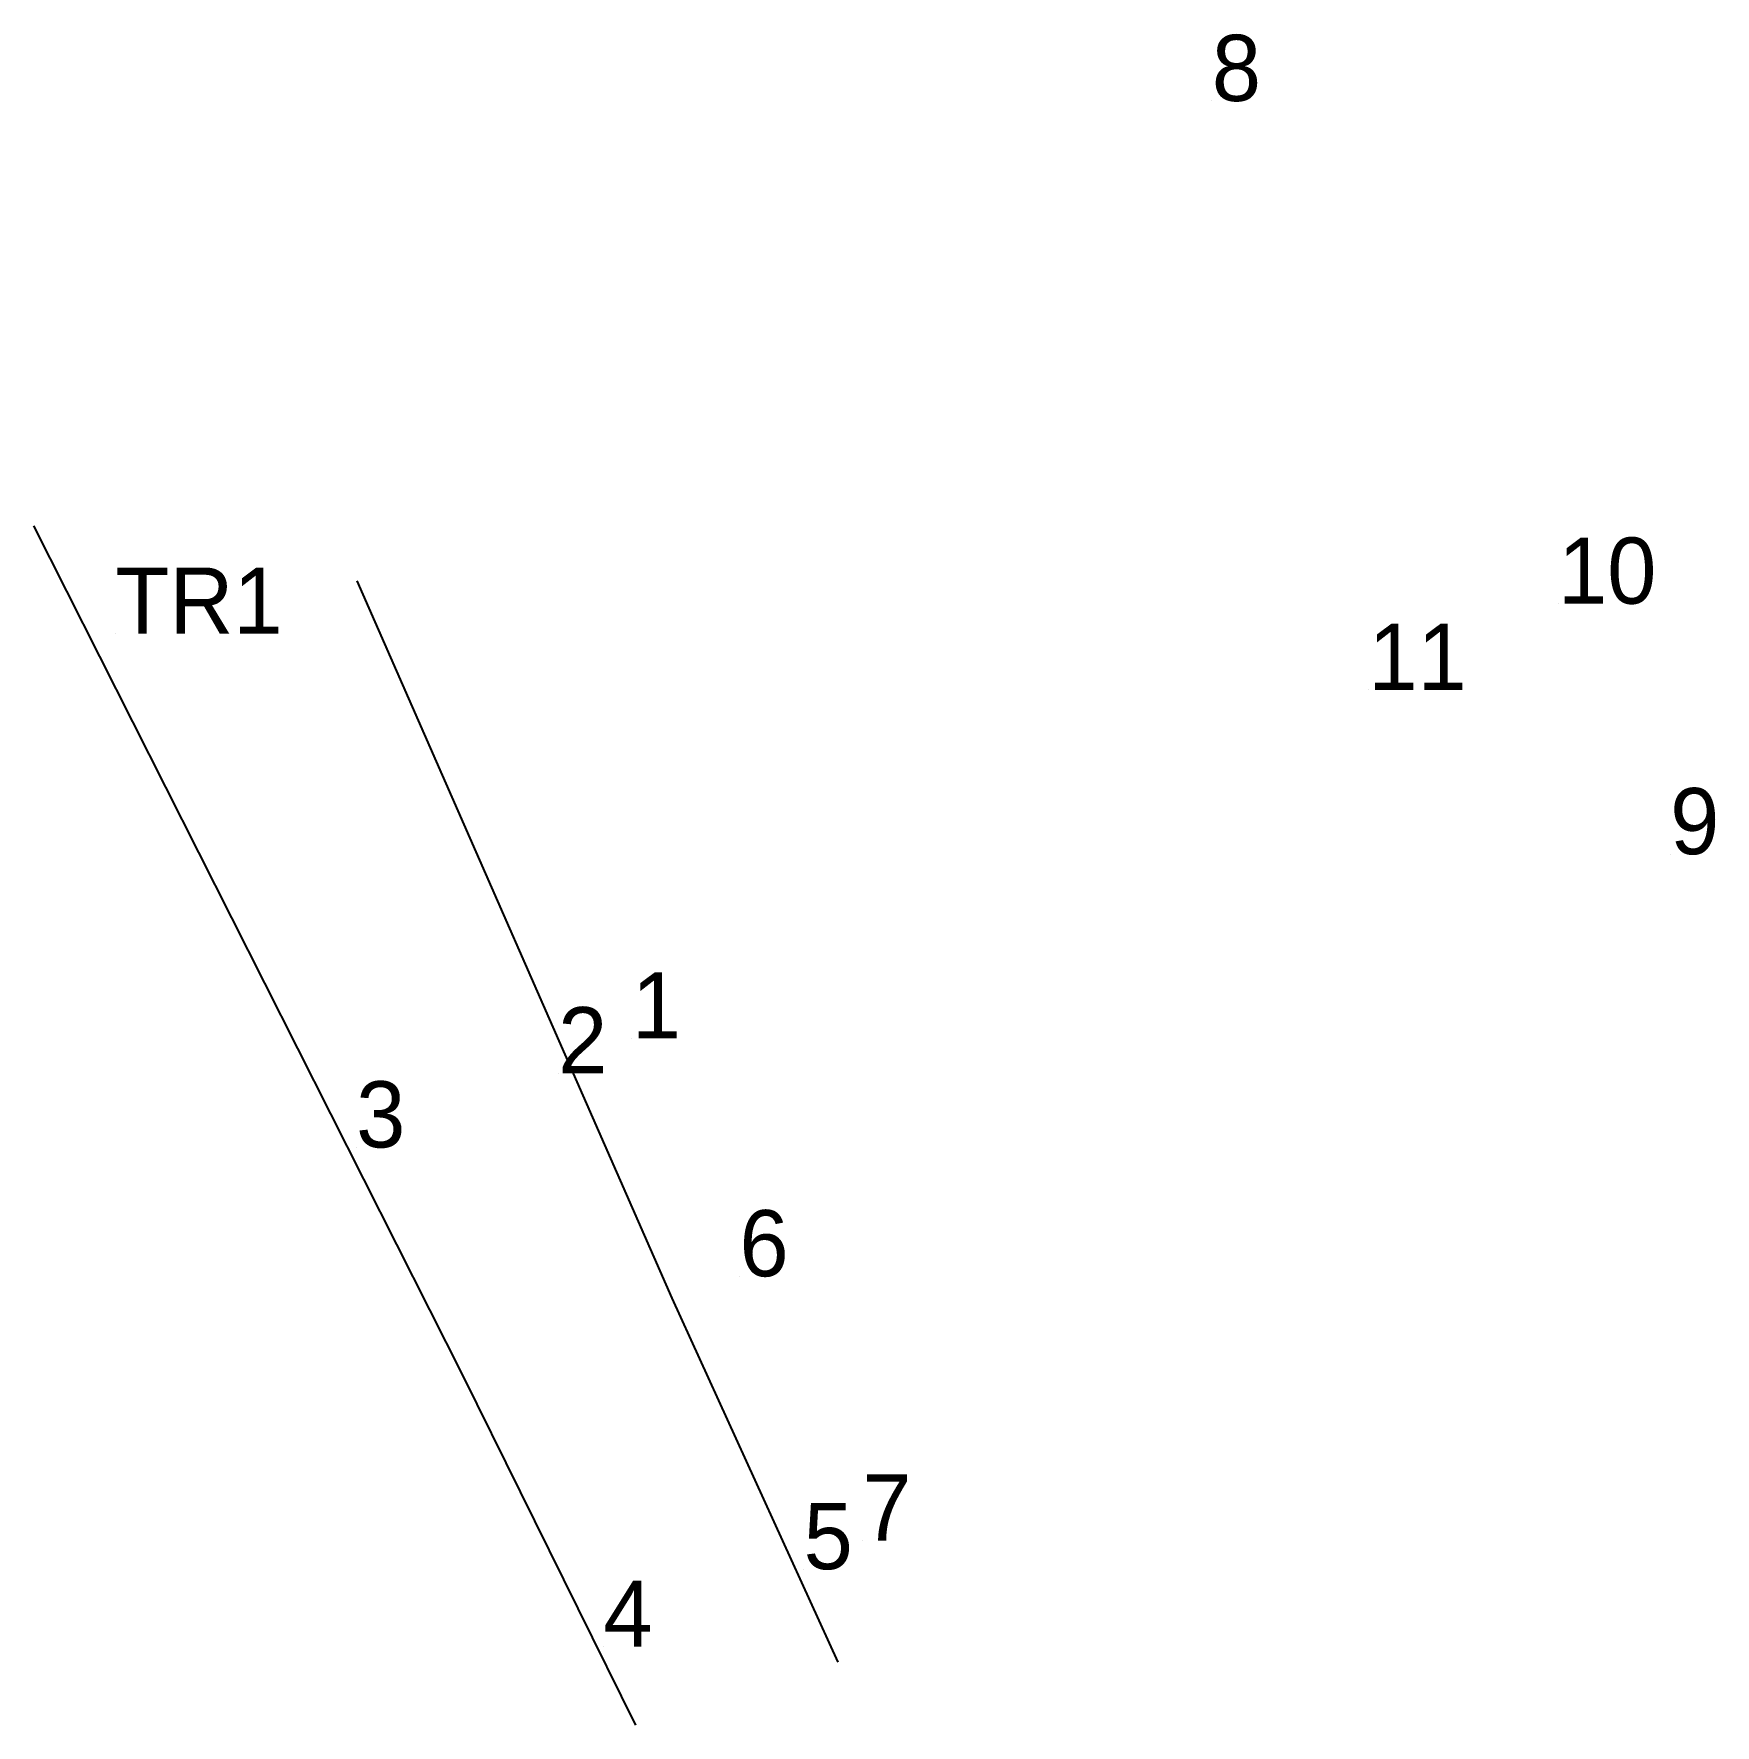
# Model space of a CAD drawing. Extents: x 551394 to 551559, y 1839013 to 1839116.
# Drawn here: x 551512.9 to 551558.64, y 1839012.83 to 1839058.84 of the extents above; entities outside this region: 4.
import ezdxf

# ---------------------------------------------------------------- set-up
doc = ezdxf.new("R2010")
doc.units = 0
for name, color, linetype in [('Level 12', 7, 'Continuous'), ('Level 22', 7, 'Continuous'), ('Level 7', 7, 'Continuous')]:
    doc.layers.add(name, color=color, linetype=linetype)

msp = doc.modelspace()

# ---------------------------------------------------------------- linework, layer by layer
at = {"layer": 'Level 22'}
for p, q in [((551524.569, 1839022.348), (551512.9, 1839045.457)), ((551530.261, 1839024.45), (551521.697, 1839043.964)), ((551534.782, 1839014.543), (551530.261, 1839024.45)), ((551529.281, 1839012.829), (551524.569, 1839022.348))]:
    msp.add_line(p, q, dxfattribs=at)
at = {"layer": 'Level 7'}
for p, q in [((551483.8, 1839114.1), (551483.8, 1839114.1)), ((551544.947, 1839057.015), (551544.947, 1839057.015)), ((551394.435, 1839056.787), (551394.435, 1839056.787)), ((551554.364, 1839043.339), (551554.364, 1839043.339)), ((551515.121, 1839042.522), (551515.121, 1839042.522)), ((551549.206, 1839040.993), (551549.206, 1839040.993)), ((551557.415, 1839036.523), (551557.415, 1839036.523)), ((551529.17, 1839031.511), (551529.17, 1839031.511)), ((551527.162, 1839030.563), (551527.162, 1839030.563)), ((551521.669, 1839028.546), (551521.669, 1839028.546)), ((551532.097, 1839025.041), (551532.097, 1839025.041)), ((551535.439, 1839017.851), (551535.439, 1839017.851)), ((551533.841, 1839017.072), (551533.841, 1839017.072)), ((551528.391, 1839014.962), (551528.391, 1839014.962))]:
    msp.add_line(p, q, dxfattribs=at)

# ---------------------------------------------------------------- texts
at = {"layer": 'Level 12'}
for s, p in [('T1', (551483.8, 1839114.1)), ('8', (551544.947, 1839057.015)), ('12', (551394.435, 1839056.787)), ('10', (551554.364, 1839043.339)), ('TR1', (551515.121, 1839042.522)), ('11', (551549.206, 1839040.993)), ('9', (551557.415, 1839036.523)), ('1', (551529.17, 1839031.511)), ('2', (551527.162, 1839030.563)), ('3', (551521.669, 1839028.546)), ('6', (551532.097, 1839025.041)), ('7', (551535.439, 1839017.851)), ('5', (551533.841, 1839017.072)), ('4', (551528.391, 1839014.962))]:
    msp.add_text(s, height=1.8, dxfattribs=at).set_placement(p)

doc.saveas('drawing.dxf')
